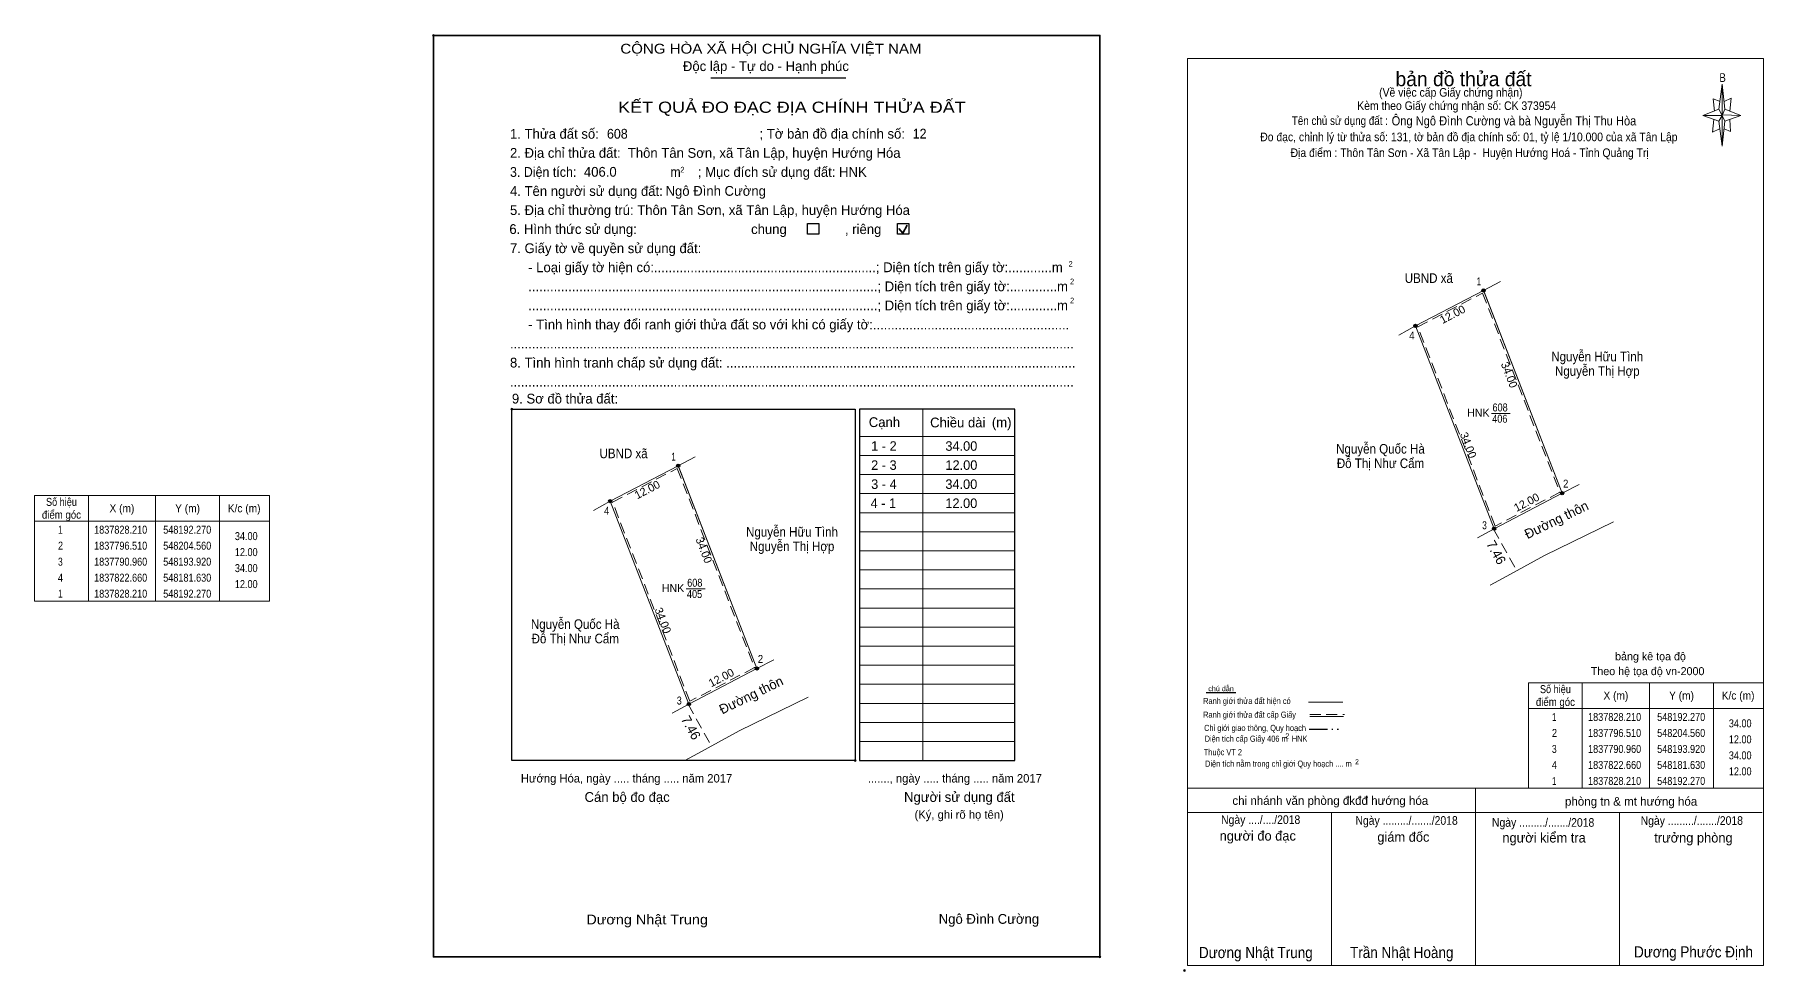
# Model space of a CAD drawing. Header units: metres. Extents: x 548092 to 548768, y 1837749 to 1837896.
# Drawn here: x 548091.7 to 548361.8, y 1837749.2 to 1837895.6 of the extents above; entities that cross this region are included whole.
import ezdxf
from ezdxf.enums import TextEntityAlignment as Align

# ---------------------------------------------------------------- set-up
doc = ezdxf.new("R2010")
doc.units = ezdxf.units.M
doc.header["$LTSCALE"] = 0.57
doc.header["$PDMODE"] = 32
doc.header["$PDSIZE"] = 0.285
doc.linetypes.add('DASH_DOUBLE_DOT', pattern=[9.2, 5, -1.2, 0.3, -1.2, 0.3, -1.2])
doc.linetypes.add('MEDIUM_DASHED', pattern=[4.5, 3, -1.5])
for name, color, linetype, lineweight in [('1', 7, 'Continuous', 13), ('10', 7, 'Continuous', 13), ('11', 7, 'Continuous', 25), ('2', 7, 'Continuous', 35), ('27', 7, 'Continuous', 13), ('4', 7, 'Continuous', 13), ('50', 7, 'Continuous', 25), ('63', 7, 'Continuous', 13)]:
    doc.layers.add(name, color=color, linetype=linetype, lineweight=lineweight)
for name, color, linetype in [('36', 7, 'Continuous'), ('48', 7, 'Continuous'), ('52', 7, 'Continuous'), ('6', 7, 'Continuous'), ('9', 7, 'Continuous')]:
    doc.layers.add(name, color=color, linetype=linetype)

msp = doc.modelspace()

# ---------------------------------------------------------------- hatches: boundary and pattern name
at = {"layer": '11'}
for points in [[(548318.3383, 1837855.61, 1), (548317.8417, 1837855.61, 1)], [(548307.6983, 1837850.06, 1), (548307.2017, 1837850.06, 1)], [(548307.6983, 1837850.06, 1), (548307.2017, 1837850.06, 1)], [(548192.5183, 1837828.21, 1), (548192.0217, 1837828.21, 1)], [(548330.6283, 1837823.91, 1), (548330.1317, 1837823.91, 1)], [(548181.8783, 1837822.66, 1), (548181.3817, 1837822.66, 1)], [(548181.8783, 1837822.66, 1), (548181.3817, 1837822.66, 1)], [(548319.9883, 1837818.36, 1), (548319.4917, 1837818.36, 1)], [(548204.8083, 1837796.51, 1), (548204.3117, 1837796.51, 1)], [(548194.1683, 1837790.96, 1), (548193.6717, 1837790.96, 1)]]:
    msp.add_hatch(color=256, dxfattribs=at).paths.add_polyline_path(points)

# ---------------------------------------------------------------- linework, layer by layer
at = {"layer": '1', "lineweight": 25}
for p, q in [((548197.37, 1837888.85), (548218.43, 1837888.85)), ((548244.87, 1837782.12), (548244.87, 1837837.07)), ((548166.28, 1837783.23), (548166.28, 1837833.61))]:
    msp.add_line(p, q, dxfattribs=at)
at = {"layer": '1', "lineweight": 35}
for p, q in [((548226.74, 1837865.31), (548227.34, 1837864.54)), ((548227.34, 1837864.54), (548228.06, 1837865.83))]:
    msp.add_line(p, q, dxfattribs=at)
at = {"layer": '1'}
for p, q in [((548230.47, 1837837.07), (548230.47, 1837782.12)), ((548220.6, 1837832.78), (548237.28, 1837832.78)), ((548237.28, 1837832.78), (548244.87, 1837832.78)), ((548220.6, 1837829.8), (548237.28, 1837829.8)), ((548237.28, 1837829.8), (548244.87, 1837829.8)), ((548220.6, 1837826.82), (548237.28, 1837826.82)), ((548237.28, 1837826.82), (548244.87, 1837826.82)), ((548220.6, 1837823.84), (548237.28, 1837823.84)), ((548237.28, 1837823.84), (548244.87, 1837823.84)), ((548220.6, 1837820.86), (548237.28, 1837820.86)), ((548237.28, 1837820.86), (548244.87, 1837820.86)), ((548220.6, 1837817.88), (548237.28, 1837817.88)), ((548237.28, 1837817.88), (548244.87, 1837817.88)), ((548220.6, 1837814.9), (548237.28, 1837814.9)), ((548237.28, 1837814.9), (548244.87, 1837814.9)), ((548220.6, 1837811.92), (548237.28, 1837811.92)), ((548237.28, 1837811.92), (548244.87, 1837811.92)), ((548220.6, 1837808.94), (548237.28, 1837808.94)), ((548237.28, 1837808.94), (548244.87, 1837808.94)), ((548220.6, 1837805.96), (548237.28, 1837805.96)), ((548237.28, 1837805.96), (548244.87, 1837805.96)), ((548220.6, 1837802.98), (548237.28, 1837802.98)), ((548237.28, 1837802.98), (548244.87, 1837802.98)), ((548220.6, 1837800), (548237.28, 1837800)), ((548237.28, 1837800), (548244.87, 1837800)), ((548220.6, 1837797.02), (548237.28, 1837797.02)), ((548237.28, 1837797.02), (548244.87, 1837797.02)), ((548220.6, 1837794.04), (548237.28, 1837794.04)), ((548237.28, 1837794.04), (548244.87, 1837794.04)), ((548220.6, 1837791.06), (548237.28, 1837791.06)), ((548237.28, 1837791.06), (548244.87, 1837791.06)), ((548220.6, 1837788.08), (548237.28, 1837788.08)), ((548237.28, 1837788.08), (548244.87, 1837788.08)), ((548220.6, 1837785.1), (548237.28, 1837785.1)), ((548237.28, 1837785.1), (548244.87, 1837785.1))]:
    msp.add_line(p, q, dxfattribs=at)
for points in [[(548318.09, 1837855.61), (548330.38, 1837823.91), (548319.74, 1837818.36), (548307.45, 1837850.06)], [(548192.27, 1837828.21), (548204.56, 1837796.51), (548193.92, 1837790.96), (548181.63, 1837822.66)]]:
    msp.add_lwpolyline(points, close=True, dxfattribs=at)
for points in [[(548318.18, 1837855.39), (548330.38, 1837823.91), (548319.74, 1837818.36), (548307.45, 1837850.06), (548318.09, 1837855.61)], [(548192.36, 1837827.99), (548204.56, 1837796.51), (548193.92, 1837790.96), (548181.63, 1837822.66), (548192.27, 1837828.21)]]:
    msp.add_lwpolyline(points, dxfattribs=at)
at = {"layer": '1', "linetype": 'MEDIUM_DASHED'}
for points in [[(548317.93, 1837855.19), (548330, 1837824.05), (548319.9, 1837818.78), (548307.83, 1837849.92)], [(548192.11, 1837827.79), (548204.18, 1837796.65), (548194.08, 1837791.38), (548182.01, 1837822.52)]]:
    msp.add_lwpolyline(points, close=True, dxfattribs=at)
at = {"layer": '1', "lineweight": 25}
for points in [[(548244.87, 1837837.07), (548220.6, 1837837.07), (548220.6, 1837782.12), (548244.87, 1837782.12), (548244.87, 1837782.66)], [(548166.28, 1837833.61), (548166.28, 1837837.05), (548219.91, 1837837.05), (548219.91, 1837833.61), (548219.91, 1837783.23)], [(548219.91, 1837783.23), (548219.91, 1837782.12), (548166.28, 1837782.12), (548166.28, 1837783.23)]]:
    msp.add_lwpolyline(points, dxfattribs=at)
at = {"layer": '1'}
for p in [(548154.01, 1837895.46), (548166.28, 1837837.05), (548219.91, 1837782.12), (548258.15, 1837751.43)]:
    msp.add_point(p, dxfattribs=at)
at = {"layer": '10', "linetype": 'MEDIUM_DASHED'}
for p, q in [((548319.65, 1837818.31), (548323.27, 1837811.79)), ((548193.83, 1837790.91), (548197.45, 1837784.39))]:
    msp.add_line(p, q, dxfattribs=at)
at = {"layer": '10'}
for p, q in [((548327.62, 1837814.18), (548338.41, 1837819.43)), ((548201.8, 1837786.78), (548212.59, 1837792.03))]:
    msp.add_line(p, q, dxfattribs=at)
for points in [[(548307.45, 1837850.06), (548318.09, 1837855.61), (548318.18, 1837855.39), (548330.38, 1837823.91), (548319.74, 1837818.36)], [(548181.63, 1837822.66), (548192.27, 1837828.21), (548192.36, 1837827.99), (548204.56, 1837796.51), (548193.92, 1837790.96)]]:
    msp.add_lwpolyline(points, close=True, dxfattribs=at)
for points in [[(548319.14, 1837809.52), (548321.16, 1837810.63), (548327.62, 1837814.18)], [(548193.32, 1837782.12), (548195.34, 1837783.23), (548201.8, 1837786.78)]]:
    msp.add_lwpolyline(points, dxfattribs=at)
at = {"layer": '11'}
for centre in [(548318.09, 1837855.61), (548307.45, 1837850.06), (548307.45, 1837850.06), (548192.27, 1837828.21), (548330.38, 1837823.91), (548181.63, 1837822.66), (548181.63, 1837822.66), (548319.74, 1837818.36), (548204.56, 1837796.51), (548193.92, 1837790.96)]:
    msp.add_circle(centre, 0.2483, dxfattribs=at)
at = {"layer": '2'}
msp.add_lwpolyline([(548154.01, 1837895.46), (548258.14, 1837895.46), (548258.14, 1837751.43), (548154.01, 1837751.43)], close=True, dxfattribs=at)
at = {"layer": '27'}
for p, q in [((548318.09, 1837855.61), (548320.73, 1837856.99)), ((548307.45, 1837850.06), (548304.85, 1837848.61)), ((548192.27, 1837828.21), (548194.91, 1837829.59)), ((548330.38, 1837823.91), (548333.02, 1837825.29)), ((548181.63, 1837822.66), (548179.03, 1837821.21)), ((548319.74, 1837818.36), (548317.14, 1837816.91)), ((548204.56, 1837796.51), (548207.2, 1837797.89)), ((548193.92, 1837790.96), (548191.32, 1837789.51))]:
    msp.add_line(p, q, dxfattribs=at)
at = {"layer": '4'}
for p, q in [((548354.87, 1837883.95), (548355.37, 1837887.85)), ((548355.77, 1837883.95), (548358.27, 1837882.95)), ((548354.87, 1837882.05), (548352.37, 1837882.95)), ((548355.77, 1837882.05), (548355.37, 1837878.15)), ((548356.67, 1837880.45), (548355.67, 1837880.85)), ((548356.57, 1837882.35), (548356.67, 1837880.45)), ((548290.75, 1837791.24), (548296.13, 1837791.24)), ((548290.95, 1837789), (548296.22, 1837789)), ((548271.82, 1837777.78), (548361.82, 1837777.78)), ((548271.82, 1837777.78), (548361.82, 1837777.78)), ((548271.82, 1837777.78), (548361.82, 1837777.78)), ((548316.82, 1837750.08), (548316.82, 1837777.78)), ((548271.82, 1837773.98), (548361.62, 1837773.98)), ((548294.32, 1837750.08), (548294.32, 1837773.98)), ((548339.32, 1837750.08), (548339.32, 1837773.98)), ((548361.82, 1837750.08), (548271.82, 1837750.08))]:
    msp.add_line(p, q, dxfattribs=at)
at = {"layer": '4', "lineweight": 25}
msp.add_line((548279.37, 1837792.73), (548274.75, 1837792.73), dxfattribs=at)
at = {"layer": '4', "linetype": 'MEDIUM_DASHED'}
msp.add_line((548290.95, 1837789.32), (548296.39, 1837789.32), dxfattribs=at)
at = {"layer": '4', "linetype": 'DASH_DOUBLE_DOT', "lineweight": 25}
msp.add_line((548290.85, 1837787.03), (548296.09, 1837787.03), dxfattribs=at)
at = {"layer": '4'}
for points in [[(548271.82, 1837891.88), (548361.82, 1837891.88), (548361.82, 1837750.08), (548271.82, 1837750.08)], [(548355.37, 1837887.85), (548355.77, 1837883.95), (548355.37, 1837882.95)], [(548355.37, 1837882.95), (548352.37, 1837882.95), (548354.87, 1837883.95), (548355.77, 1837882.05), (548358.27, 1837882.95), (548355.37, 1837883.05)], [(548355.37, 1837882.95), (548355.37, 1837878.15), (548354.87, 1837882.05)]]:
    msp.add_lwpolyline(points, close=True, dxfattribs=at)
for points in [[(548355.37, 1837882.95), (548354.87, 1837883.95), (548352.37, 1837882.95)], [(548355.07, 1837885.15), (548353.97, 1837885.55), (548354.17, 1837883.65)], [(548355.67, 1837885.15), (548356.77, 1837885.65), (548356.57, 1837883.65)], [(548354.07, 1837882.35), (548353.87, 1837880.35), (548354.97, 1837880.85)], [(548355.37, 1837882.95), (548355.77, 1837882.05), (548358.27, 1837882.95)]]:
    msp.add_lwpolyline(points, dxfattribs=at)
msp.add_point((548271.35, 1837749.3), dxfattribs=at)
at = {"layer": '50'}
for points in [[(548212.44, 1837866.08), (548214.23, 1837866.08), (548214.23, 1837864.41), (548212.44, 1837864.41)], [(548226.51, 1837866.08), (548228.3, 1837866.08), (548228.3, 1837864.41), (548226.51, 1837864.41)]]:
    msp.add_lwpolyline(points, close=True, dxfattribs=at)
at = {"layer": '63'}
for p, q in [((548319.31, 1837836.35), (548322.27, 1837836.35)), ((548100.1, 1837823.55), (548100.1, 1837807.05)), ((548110.6, 1837823.55), (548110.6, 1837807.05)), ((548120.6, 1837823.55), (548120.6, 1837807.05)), ((548091.7, 1837819.55), (548128.4, 1837819.55)), ((548193.49, 1837808.95), (548196.45, 1837808.95)), ((548333.52, 1837794.28), (548333.52, 1837777.78)), ((548344.02, 1837794.28), (548344.02, 1837777.78)), ((548354.02, 1837794.28), (548354.02, 1837777.78)), ((548325.12, 1837790.28), (548361.82, 1837790.28))]:
    msp.add_line(p, q, dxfattribs=at)
for points in [[(548091.7, 1837823.55), (548128.4, 1837823.55), (548128.4, 1837807.05), (548091.7, 1837807.05)], [(548325.12, 1837794.28), (548361.82, 1837794.28), (548361.82, 1837777.78), (548325.12, 1837777.78)]]:
    msp.add_lwpolyline(points, close=True, dxfattribs=at)

# ---------------------------------------------------------------- texts
at = {"layer": '1'}
for s, height, width, p in [('CỘNG HÒA XÃ HỘI CHỦ NGHĨA VIỆT NAM', 1.53, 1.15, (548183.22, 1837892.63)), ('3. Diện tích:', 1.53, 0.95, (548165.98, 1837873.36)), ('2', 0.874, 0.9, (548192.6, 1837874.05)), ('m', 1.53, 0.95, (548191.03, 1837873.36)), ('2', 0.874, 0.9, (548253.26, 1837859.31)), ('2', 0.874, 0.9, (548253.49, 1837856.58)), ('2', 0.874, 0.9, (548253.49, 1837853.6)), ('Dương Nhật Trung', 1.53, 1.1, (548177.91, 1837756.51))]:
    msp.add_text(s, height=height, dxfattribs=dict(at, width=width)).set_placement(p)
for s, height, p in [('Độc lập - Tự do - Hạnh phúc', 1.53, (548193, 1837889.9)), ('1. Thửa đất số:', 1.53, (548165.98, 1837879.32)), ('; Tờ bản đồ địa chính số:', 1.53, (548204.97, 1837879.33)), ('2. Địa chỉ thửa đất:', 1.53, (548165.98, 1837876.34)), ('; Mục đích sử dụng đất: HNK', 1.53, (548195.33, 1837873.36)), ('4. Tên người sử dụng đất:', 1.53, (548165.98, 1837870.38)), ('5. Địa chỉ thường trú: Thôn Tân Sơn, xã Tân Lập, huyện Hướng Hóa', 1.53, (548165.98, 1837867.4)), ('chung                , riêng', 1.53, (548203.65, 1837864.42)), ('7. Giấy tờ về quyền sử dụng đất:', 1.53, (548165.98, 1837861.44)), ('     - Loại giấy tờ hiện có:.............................................................; Diện tích trên giấy tờ:............m', 1.53, (548165.98, 1837858.46)), ('     ................................................................................................; Diện tích trên giấy tờ:.............m', 1.53, (548165.98, 1837855.48)), ('     ................................................................................................; Diện tích trên giấy tờ:.............m', 1.53, (548165.98, 1837852.5)), ('     - Tình hình thay đổi ranh giới thửa đất so với khi có giấy tờ:......................................................', 1.53, (548165.98, 1837849.52)), ('8. Tình hình tranh chấp sử dụng đất: ................................................................................................', 1.53, (548165.98, 1837843.56)), ('...........................................................................................................................................................', 1.53, (548165.98, 1837846.54)), ('...........................................................................................................................................................', 1.53, (548165.98, 1837840.58)), ('9. Sơ đồ thửa đất:', 1.53, (548166.28, 1837837.93)), ('Cạnh', 1.53, (548222.04, 1837834.25)), ('Chiều dài', 1.53, (548231.62, 1837834.2)), ('(m)', 1.53, (548241.27, 1837834.22)), ('Hướng Hóa, ngày ..... tháng ..... năm 2017', 1.311, (548167.68, 1837778.69)), ('......., ngày ..... tháng ..... năm 2017', 1.311, (548221.89, 1837778.69)), ('Cán bộ đo đạc', 1.53, (548177.63, 1837775.66)), ('Người sử dụng đất', 1.53, (548227.55, 1837775.66)), ('(Ký, ghi rõ họ tên)', 1.311, (548229.19, 1837773.03))]:
    msp.add_text(s, height=height, dxfattribs=at).set_placement(p)
for s, height, width, p in [('KẾT QUẢ ĐO ĐẠC ĐỊA CHÍNH THỬA ĐẤT', 1.748, 1.2, (548210.03, 1837883.37)), ('608', 1.25, 0.85, (548320.675, 1837836.69)), ('406', 1.25, 0.85, (548320.635, 1837834.93)), ('608', 1.25, 0.85, (548194.855, 1837809.29)), ('405', 1.25, 0.85, (548194.815, 1837807.53))]:
    msp.add_text(s, height=height, dxfattribs=dict(at, width=width)).set_placement(p, align=Align.CENTER)
for p in [(548317.275, 1837835.85), (548191.455, 1837808.45)]:
    msp.add_text('HNK', height=1.25, dxfattribs=at).set_placement(p, align=Align.CENTER)
at = {"layer": '10'}
for s, rotation, p in [('Đường thôn', 25.946, (548324.95, 1837816.72)), ('7.46', 299.064, (548318.47, 1837816)), ('Đường thôn', 25.946, (548199.13, 1837789.32)), ('7.46', 299.064, (548192.65, 1837788.6))]:
    msp.add_text(s, height=1.5, rotation=rotation, dxfattribs=at).set_placement(p)
at = {"layer": '36', "width": 0.9}
for s, p in [('UBND xã', (548309.545, 1837856.78)), ('Nguyễn Hữu Tình', (548335.85, 1837844.52)), ('Nguyễn Thị Hợp', (548335.86, 1837842.26)), ('Nguyễn Quốc Hà', (548301.985, 1837830.1)), ('UBND xã', (548183.73, 1837829.38)), ('Đỗ Thị Như Cẩm', (548301.995, 1837827.84)), ('Nguyễn Hữu Tình', (548210.045, 1837817.12)), ('Nguyễn Thị Hợp', (548210.05, 1837814.86)), ('Đỗ Thị Như Cẩm', (548176.18, 1837800.44)), ('Nguyễn Quốc Hà', (548176.17, 1837802.7))]:
    msp.add_text(s, height=1.5, dxfattribs=at).set_placement(p, align=Align.CENTER)
at = {"layer": '4'}
for s, height, p in [('bản đồ thửa đất', 2.25, (548314.965, 1837887.53)), ('Theo hệ tọa độ vn-2000', 1.25, (548343.725, 1837795.47)), ('bảng kê tọa độ', 1.25, (548344.175, 1837797.79)), ('chi nhánh văn phòng đkđđ hướng hóa', 1.35, (548294.15, 1837775.19)), ('phòng tn & mt hướng hóa', 1.35, (548341.145, 1837775.07)), ('người đo đạc', 1.5, (548282.815, 1837769.61)), ('giám đốc', 1.5, (548305.565, 1837769.43)), ('người kiểm tra', 1.5, (548327.545, 1837769.31)), ('trưởng phòng', 1.5, (548350.885, 1837769.31))]:
    msp.add_text(s, height=height, dxfattribs=at).set_placement(p, align=Align.CENTER)
for s, height, width, p in [('B', 1.378, 0.8, (548355.45, 1837888.19)), ('(Về việc cấp Giấy chứng nhận)', 1.35, 0.9, (548312.975, 1837885.89)), ('Tên chủ sử dụng đất :', 1.35, 0.85, (548295.645, 1837881.47)), ('Kèm theo Giấy chứng nhận số: CK 373954', 1.35, 0.9, (548313.895, 1837883.81)), ('Đo đạc, chỉnh lý từ thửa số: 131, tờ bản đồ địa chính số: 01, tỷ lệ 1/10.000 của xã Tân Lập', 1.35, 0.9, (548315.8, 1837878.93)), ('Địa điểm : Thôn Tân Sơn - Xã Tân Lập -  Huyện Hướng Hoá - Tỉnh Quảng Trị ', 1.35, 0.9, (548316.145, 1837876.46)), ('chú dẫn', 0.7999, 1.05, (548277.07, 1837792.96)), ('Ranh giới thửa đất hiện có ', 0.96, 0.9, (548281.275, 1837790.96)), ('Ranh giới thửa đất cấp Giấy', 0.96, 0.9, (548281.53, 1837788.81)), ('Chỉ giới giao thông, Quy hoạch', 0.96, 0.9, (548282.39, 1837786.74)), ('Diện tích cấp Giấy 406 m  HNK', 0.96, 0.9, (548282.545, 1837785.06)), ('2', 0.8, 0.8, (548287.43, 1837785.58)), ('Thuộc VT 2', 0.96, 0.9, (548277.365, 1837782.95)), ('Diện tích nằm trong chỉ giới Quy hoạch .... m', 0.96, 0.9, (548286.035, 1837781.15)), ('2', 0.8, 0.8, (548298.32, 1837781.53)), ('Ngày ..../..../2018', 1.35, 0.9, (548283.27, 1837772.21)), ('Ngày ........./......./2018', 1.35, 0.9, (548306.07, 1837772.08)), ('Ngày ........./......./2018', 1.35, 0.9, (548327.4, 1837771.77)), ('Ngày ........./......./2018', 1.35, 0.9, (548350.63, 1837772.07)), ('Dương Nhật Trung', 1.75, 0.9, (548282.515, 1837751.24)), ('Trần Nhật Hoàng', 1.75, 0.9, (548305.31, 1837751.25)), ('Dương Phước Định', 1.75, 0.9, (548350.895, 1837751.34))]:
    msp.add_text(s, height=height, dxfattribs=dict(at, width=width)).set_placement(p, align=Align.CENTER)
at = {"layer": '4', "width": 0.9}
msp.add_text('Ông Ngô Đình Cường và bà Nguyễn Thị Thu Hòa', height=1.44, dxfattribs=at).set_placement((548303.73, 1837881.4))
at = {"layer": '48'}
msp.add_text('6. Hình thức sử dụng:', height=1.53, dxfattribs=at).set_placement((548165.88, 1837864.43))
at = {"layer": '52'}
for s, p in [('1 - 2', (548224.405, 1837830.54)), ('34.00', (548236.5, 1837830.54)), ('2 - 3', (548224.4, 1837827.56)), ('12.00', (548236.51, 1837827.56)), ('3 - 4', (548224.405, 1837824.58)), ('34.00', (548236.495, 1837824.58)), ('4 - 1', (548224.315, 1837821.6)), ('12.00', (548236.495, 1837821.6))]:
    msp.add_text(s, height=1.49, dxfattribs=at).set_placement(p, align=Align.CENTER)
at = {"layer": '6', "width": 0.95}
for s, p in [('608', (548181.13, 1837879.33)), ('12', (548228.9, 1837879.35))]:
    msp.add_text(s, height=1.53, dxfattribs=at).set_placement(p)
at = {"layer": '6'}
for s, p in [('Thôn Tân Sơn, xã Tân Lập, huyện Hướng Hóa', (548184.39, 1837876.34)), ('406.0', (548177.53, 1837873.38)), ('Ngô Đình Cường', (548190.29, 1837870.4)), ('Ngô Đình Cường', (548232.97, 1837756.6))]:
    msp.add_text(s, height=1.53, dxfattribs=at).set_placement(p)
at = {"layer": '63'}
for s, rotation, p in [('12.00', 27.547, (548313.536, 1837851.309)), ('34.00', 291.191, (548321.524, 1837842.1809)), ('34.00', 291.191, (548315.124, 1837831.1909)), ('12.00', 27.547, (548187.716, 1837823.909)), ('12.00', 27.547, (548325.106, 1837821.929)), ('34.00', 291.191, (548195.704, 1837814.7809)), ('34.00', 291.191, (548189.304, 1837803.7909)), ('12.00', 27.547, (548199.286, 1837794.529))]:
    msp.add_text(s, height=1.25, rotation=rotation, dxfattribs=at).set_placement(p, align=Align.CENTER)
for s, width, p in [('điểm góc', 0.9, (548095.9, 1837819.93)), ('Số hiệu', 0.85, (548095.9, 1837821.93)), ('X (m)', 0.95, (548105.35, 1837820.93)), ('Y (m)', 0.95, (548115.605, 1837820.93)), ('K/c (m)', 0.95, (548124.445, 1837820.93)), (' 1', 0.75, (548095.55, 1837817.58)), ('1837828.210', 0.85, (548105.15, 1837817.58)), ('548192.270', 0.85, (548115.55, 1837817.58)), (' 2', 0.85, (548095.555, 1837815.08)), ('1837796.510', 0.85, (548105.15, 1837815.08)), ('548204.560', 0.85, (548115.55, 1837815.08)), (' 3', 0.8, (548095.545, 1837812.58)), ('1837790.960', 0.85, (548105.15, 1837812.58)), ('548193.920', 0.85, (548115.55, 1837812.58)), (' 4', 0.85, (548095.55, 1837810.08)), ('1837822.660', 0.85, (548105.15, 1837810.08)), ('548181.630', 0.85, (548115.55, 1837810.08)), (' 1', 0.75, (548095.55, 1837807.58)), ('1837828.210', 0.85, (548105.15, 1837807.58)), ('548192.270', 0.85, (548115.55, 1837807.58)), ('Số hiệu', 0.85, (548329.32, 1837792.66)), ('điểm góc', 0.9, (548329.32, 1837790.66)), ('X (m)', 0.95, (548338.77, 1837791.66)), ('Y (m)', 0.95, (548349.025, 1837791.66)), ('K/c (m)', 0.95, (548357.865, 1837791.66)), (' 1', 0.75, (548328.97, 1837788.31)), ('1837828.210', 0.85, (548338.57, 1837788.31)), ('548192.270', 0.85, (548348.97, 1837788.31)), (' 2', 0.85, (548328.975, 1837785.81)), ('1837796.510', 0.85, (548338.57, 1837785.81)), ('548204.560', 0.85, (548348.97, 1837785.81)), (' 3', 0.8, (548328.965, 1837783.31)), ('1837790.960', 0.85, (548338.57, 1837783.31)), ('548193.920', 0.85, (548348.97, 1837783.31)), (' 4', 0.85, (548328.97, 1837780.81)), ('1837822.660', 0.85, (548338.57, 1837780.81)), ('548181.630', 0.85, (548348.97, 1837780.81)), (' 1', 0.75, (548328.97, 1837778.31)), ('1837828.210', 0.85, (548338.57, 1837778.31)), ('548192.270', 0.85, (548348.97, 1837778.31))]:
    msp.add_text(s, height=1.25, dxfattribs=dict(at, width=width)).set_placement(p, align=Align.CENTER)
at = {"layer": '63', "width": 0.85}
for s, p in [('34.00', (548126.55, 1837816.58)), ('34.00', (548126.55, 1837811.58)), ('12.00', (548126.55, 1837814.08)), ('12.00', (548126.55, 1837809.08)), ('34.00', (548359.97, 1837787.31)), ('12.00', (548359.97, 1837784.81)), ('34.00', (548359.97, 1837782.31)), ('12.00', (548359.97, 1837779.81))]:
    msp.add_text(s, height=1.25, dxfattribs=at).set_placement(p, align=Align.RIGHT)
at = {"layer": '9'}
for s, width, p in [('1', 0.75, (548317.36, 1837856.4)), ('4', 0.9, (548306.9, 1837847.94)), ('1', 0.75, (548191.54, 1837829)), ('2', 0.9, (548330.93, 1837824.78)), ('4', 0.9, (548181.09, 1837820.54)), ('3', 0.8, (548318.24, 1837818.28)), ('2', 0.9, (548205.115, 1837797.38)), ('3', 0.85, (548192.43, 1837790.88))]:
    msp.add_text(s, height=1.242, dxfattribs=dict(at, width=width)).set_placement(p, align=Align.CENTER)

doc.saveas('drawing.dxf')
